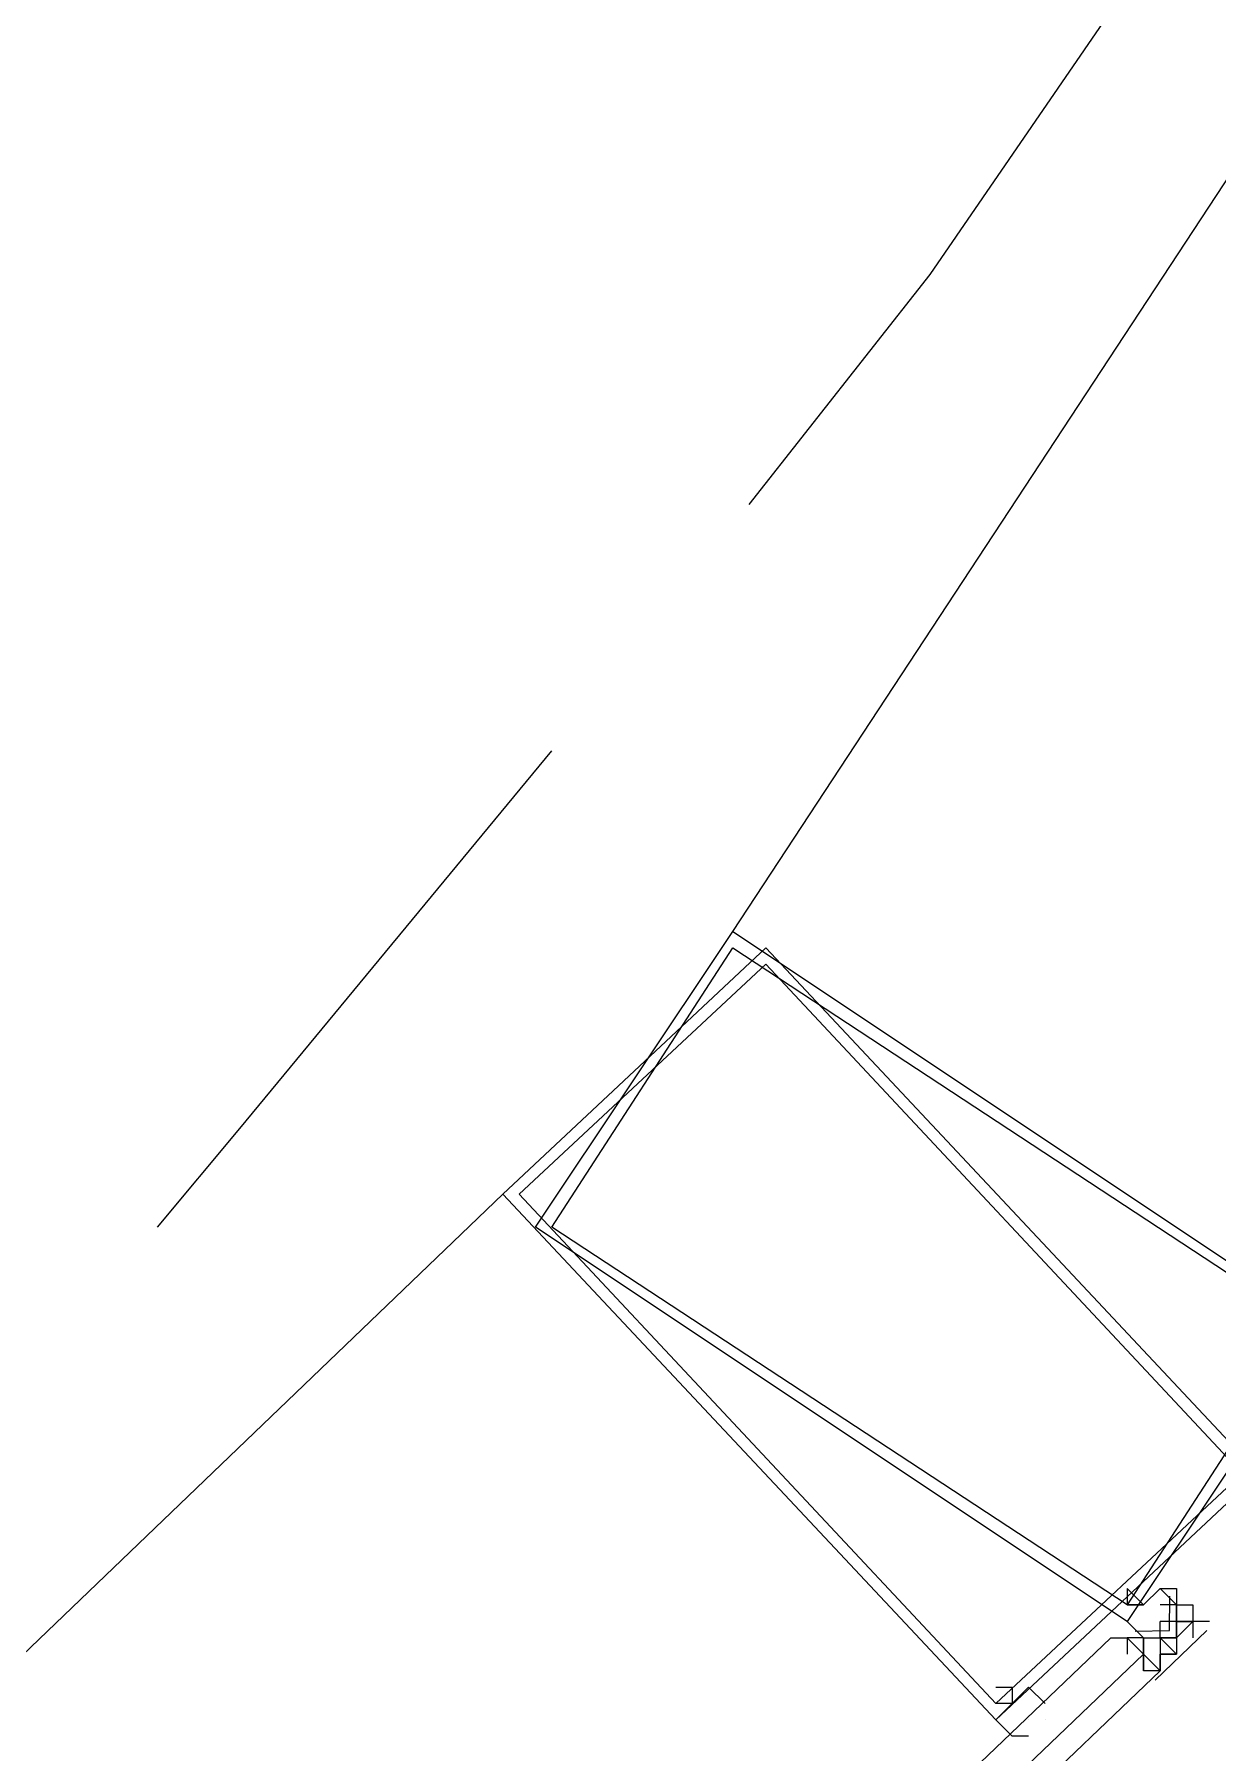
# Model space of a CAD drawing. Header units: feet. Extents: x -84 to 198, y -22 to 181.
# Drawn here: x 133.673 to 134.633, y 96.578 to 97.973 of the extents above; entities that cross this region are included whole.
import ezdxf

# ---------------------------------------------------------------- set-up
doc = ezdxf.new("R2010")
doc.units = ezdxf.units.FT
doc.layers.add('A-LINEA', color=7, linetype='CONTINUOUS')

msp = doc.modelspace()

# ---------------------------------------------------------------- linework, layer by layer
at = {"layer": 'A-LINEA'}
for p, q in [((134.24, 97.2444), (136, 99.9244)), ((134.24, 97.2444), (136, 99.9244)), ((134.0533, 97.0311), (131.7333, 94.8044)), ((134.0533, 97.0311), (131.7333, 94.8044)), ((134.5867, 96.7111), (134.5867, 96.7111)), ((134.5867, 96.7111), (134.5867, 96.7111)), ((134.5867, 96.7111), (134.5867, 96.7111)), ((134.5867, 96.7111), (134.5867, 96.7111)), ((134.6, 96.6978), (134.5867, 96.6978)), ((134.6, 96.6978), (134.5867, 96.6978)), ((134.6, 96.6978), (134.6, 96.6978)), ((134.6, 96.6978), (134.6, 96.6978)), ((134.6, 96.6978), (134.6, 96.6978)), ((134.6, 96.6978), (134.6, 96.6978)), ((134.6, 96.6978), (134.6, 96.6978)), ((134.6, 96.6978), (134.6, 96.6978)), ((134.6, 96.6978), (134.6, 96.6978)), ((134.6, 96.6978), (134.6, 96.6978)), ((134.6, 96.6978), (134.6, 96.6978)), ((134.6, 96.6978), (134.6, 96.6978)), ((134.6, 96.6978), (134.6, 96.6978)), ((134.6, 96.6978), (134.6, 96.6978)), ((134.6, 96.6978), (134.6, 96.6978)), ((134.6, 96.6978), (134.6, 96.6978)), ((134.6, 96.6978), (134.6, 96.6978)), ((134.6, 96.6978), (134.6, 96.6978)), ((134.6, 96.6978), (134.6, 96.6978)), ((134.6, 96.6978), (134.6, 96.6978)), ((134.6, 96.6978), (134.6, 96.6844)), ((134.6, 96.6978), (134.6, 96.6978)), ((134.6, 96.6978), (134.6, 96.6978)), ((134.6, 96.6978), (134.6, 96.6978)), ((134.6, 96.6978), (134.6, 96.6978)), ((134.6, 96.6978), (134.6, 96.6978)), ((134.6, 96.6978), (134.6, 96.6978)), ((134.6, 96.6978), (134.6, 96.6978)), ((134.6, 96.6978), (134.6, 96.6978)), ((134.6, 96.6978), (134.6, 96.6978)), ((134.6, 96.6978), (134.6, 96.6978)), ((134.6, 96.6978), (134.6, 96.6978)), ((134.6, 96.6978), (134.6, 96.6978)), ((134.6, 96.6978), (134.6, 96.6978)), ((134.6, 96.6978), (134.6, 96.6978)), ((134.6, 96.6978), (134.6, 96.6978)), ((134.6, 96.6978), (134.6, 96.6978)), ((134.6, 96.6978), (134.6, 96.6978)), ((134.6, 96.6978), (134.6, 96.6978)), ((134.6, 96.6978), (134.6, 96.6978)), ((134.6, 96.6978), (134.6, 96.6978)), ((134.6, 96.6978), (134.6, 96.6978)), ((134.6, 96.6978), (134.6, 96.6978)), ((134.6, 96.6978), (134.6, 96.6978)), ((134.6, 96.6978), (134.6, 96.6978)), ((134.6, 96.6978), (134.6, 96.6844)), ((134.6, 96.6978), (134.6, 96.6978)), ((134.6, 96.6978), (134.6, 96.6978)), ((134.6, 96.6978), (134.6, 96.6978)), ((134.6, 96.6978), (134.6, 96.6978)), ((134.6, 96.6978), (134.6, 96.6978)), ((134.6, 96.6978), (134.6, 96.6978)), ((134.6133, 96.6978), (134.6133, 96.6978)), ((134.6133, 96.6978), (134.6133, 96.6978)), ((134.6133, 96.6978), (134.6133, 96.6978)), ((134.6133, 96.6978), (134.6133, 96.6978)), ((134.6133, 96.6978), (134.6133, 96.6978)), ((134.6133, 96.6978), (134.6133, 96.6978)), ((134.6133, 96.6978), (134.6133, 96.6978)), ((134.6133, 96.6978), (134.6133, 96.6978)), ((134.6, 96.6844), (134.5867, 96.6844)), ((134.5867, 96.6844), (134.5867, 96.6844)), ((134.5867, 96.6844), (134.5867, 96.6844)), ((134.5867, 96.6844), (134.5867, 96.6844)), ((134.5867, 96.6844), (134.5867, 96.6844)), ((134.5867, 96.6711), (134.5867, 96.6844)), ((134.6, 96.6844), (134.5867, 96.6844)), ((134.5867, 96.6844), (134.5867, 96.6844)), ((134.5867, 96.6844), (134.5867, 96.6844)), ((134.5867, 96.6844), (134.5867, 96.6844)), ((134.5867, 96.6844), (134.5867, 96.6844)), ((134.5867, 96.6711), (134.5867, 96.6844)), ((134.6, 96.6844), (134.6, 96.6844)), ((134.6, 96.6844), (134.6, 96.6844)), ((134.6, 96.6844), (134.6, 96.6844)), ((134.6, 96.6844), (134.6, 96.6844)), ((134.6, 96.6844), (134.6, 96.6844)), ((134.6, 96.6844), (134.6, 96.6844)), ((134.6, 96.6844), (134.6, 96.6844)), ((134.6, 96.6844), (134.6, 96.6844)), ((134.6, 96.6844), (134.6, 96.6844)), ((134.6, 96.6844), (134.6, 96.6844)), ((134.6, 96.6844), (134.6, 96.6844)), ((134.6, 96.6844), (134.6, 96.6844)), ((134.6, 96.6844), (134.6, 96.6711)), ((134.6, 96.6844), (134.6, 96.6711)), ((134.6, 96.6844), (134.6, 96.6711)), ((134.6, 96.6844), (134.6, 96.6844)), ((134.6, 96.6844), (134.6, 96.6844)), ((134.6, 96.6844), (134.6, 96.6844)), ((134.6, 96.6844), (134.6, 96.6844)), ((134.6, 96.6844), (134.6, 96.6844)), ((134.6, 96.6844), (134.6, 96.6844)), ((134.6, 96.6844), (134.6, 96.6844)), ((134.6, 96.6844), (134.6, 96.6844)), ((134.6, 96.6844), (134.6, 96.6844)), ((134.6, 96.6844), (134.6, 96.6844)), ((134.6, 96.6711), (134.6, 96.6844)), ((134.6, 96.6711), (134.6, 96.6844)), ((134.6, 96.6844), (134.6133, 96.6844)), ((134.6133, 96.6844), (134.6, 96.6844)), ((134.6, 96.6711), (134.6133, 96.6844)), ((134.6, 96.6844), (134.6, 96.6844)), ((134.6, 96.6844), (134.6, 96.6844)), ((134.6, 96.6844), (134.6, 96.6844)), ((134.6, 96.6844), (134.6, 96.6844)), ((134.6, 96.6844), (134.6, 96.6844)), ((134.6, 96.6844), (134.6, 96.6844)), ((134.6, 96.6844), (134.6, 96.6844)), ((134.6, 96.6844), (134.6, 96.6844)), ((134.6, 96.6844), (134.6, 96.6844)), ((134.6, 96.6844), (134.6, 96.6844)), ((134.6, 96.6844), (134.6, 96.6844)), ((134.6, 96.6844), (134.6, 96.6844)), ((134.6, 96.6844), (134.6, 96.6711)), ((134.6, 96.6844), (134.6, 96.6711)), ((134.6, 96.6844), (134.6, 96.6711)), ((134.6, 96.6844), (134.6, 96.6844)), ((134.6, 96.6844), (134.6, 96.6844)), ((134.6, 96.6844), (134.6, 96.6844)), ((134.6, 96.6844), (134.6, 96.6844)), ((134.6, 96.6844), (134.6, 96.6844)), ((134.6, 96.6844), (134.6, 96.6844)), ((134.6, 96.6844), (134.6, 96.6844)), ((134.6, 96.6844), (134.6, 96.6844)), ((134.6, 96.6844), (134.6, 96.6844)), ((134.6, 96.6844), (134.6, 96.6844)), ((134.6, 96.6711), (134.6, 96.6844)), ((134.6, 96.6711), (134.6, 96.6844)), ((134.6, 96.6844), (134.6133, 96.6844)), ((134.6133, 96.6844), (134.6, 96.6844)), ((134.6, 96.6711), (134.6133, 96.6844)), ((134.6133, 96.6844), (134.6133, 96.6844)), ((134.6133, 96.6844), (134.6133, 96.6844)), ((134.6133, 96.6844), (134.6133, 96.6844)), ((134.6133, 96.6844), (134.6133, 96.6844)), ((134.6133, 96.6844), (134.6133, 96.6844)), ((134.6133, 96.6844), (134.6133, 96.6844)), ((134.6133, 96.6844), (134.6133, 96.6844)), ((134.6133, 96.6844), (134.6133, 96.6844)), ((134.6133, 96.6844), (134.6133, 96.6844)), ((134.6133, 96.6844), (134.6133, 96.6844)), ((134.6133, 96.6844), (134.6133, 96.6844)), ((134.6133, 96.6844), (134.6133, 96.6844)), ((134.6133, 96.6844), (134.6133, 96.6711)), ((134.6267, 96.6844), (134.6133, 96.6844)), ((134.6133, 96.6844), (134.6133, 96.6844)), ((134.6133, 96.6844), (134.6133, 96.6844)), ((134.6133, 96.6844), (134.6133, 96.6844)), ((134.6133, 96.6844), (134.6133, 96.6844)), ((134.6133, 96.6844), (134.6133, 96.6844)), ((134.6133, 96.6844), (134.6133, 96.6844)), ((134.6133, 96.6844), (134.6133, 96.6844)), ((134.6133, 96.6844), (134.6133, 96.6844)), ((134.6133, 96.6844), (134.6133, 96.6844)), ((134.6133, 96.6844), (134.6133, 96.6844)), ((134.6133, 96.6844), (134.6133, 96.6844)), ((134.6133, 96.6844), (134.6133, 96.6844)), ((134.6133, 96.6844), (134.6133, 96.6711)), ((134.6267, 96.6844), (134.6133, 96.6844)), ((134.56, 96.6711), (134.56, 96.6711)), ((134.56, 96.6711), (134.56, 96.6711)), ((134.56, 96.6711), (134.56, 96.6711)), ((134.56, 96.6711), (134.56, 96.6578)), ((134.56, 96.6711), (134.56, 96.6711)), ((134.56, 96.6711), (134.56, 96.6711)), ((134.56, 96.6711), (134.56, 96.6711)), ((134.56, 96.6711), (134.56, 96.6711)), ((134.56, 96.6711), (134.56, 96.6711)), ((134.56, 96.6711), (134.56, 96.6711)), ((134.5733, 96.6711), (134.56, 96.6711)), ((134.56, 96.6711), (134.56, 96.6711)), ((134.56, 96.6711), (134.56, 96.6711)), ((134.56, 96.6711), (134.56, 96.6711)), ((134.56, 96.6711), (134.56, 96.6578)), ((134.56, 96.6711), (134.56, 96.6711)), ((134.56, 96.6711), (134.56, 96.6711)), ((134.56, 96.6711), (134.56, 96.6711)), ((134.56, 96.6711), (134.56, 96.6711)), ((134.56, 96.6711), (134.56, 96.6711)), ((134.56, 96.6711), (134.56, 96.6711)), ((134.5733, 96.6711), (134.56, 96.6711)), ((134.5733, 96.6711), (134.5733, 96.6578)), ((134.5733, 96.6711), (134.5733, 96.6711)), ((134.5733, 96.6711), (134.5733, 96.6578)), ((134.5733, 96.6711), (134.5733, 96.6711)), ((134.5733, 96.6711), (134.5733, 96.6711)), ((134.5733, 96.6711), (134.5867, 96.6711)), ((134.5733, 96.6711), (134.5733, 96.6711)), ((134.5733, 96.6711), (134.5733, 96.6711)), ((134.5733, 96.6578), (134.5733, 96.6711)), ((134.5733, 96.6711), (134.5733, 96.6711)), ((134.5733, 96.6711), (134.5733, 96.6711)), ((134.5733, 96.6711), (134.5733, 96.6711)), ((134.5733, 96.6578), (134.5733, 96.6711)), ((134.5733, 96.6711), (134.5733, 96.6711)), ((134.5733, 96.6711), (134.5733, 96.6711)), ((134.5733, 96.6711), (134.5733, 96.6578)), ((134.5733, 96.6711), (134.5733, 96.6711)), ((134.5733, 96.6711), (134.5733, 96.6578)), ((134.5733, 96.6711), (134.5733, 96.6711)), ((134.5733, 96.6711), (134.5733, 96.6711)), ((134.5733, 96.6711), (134.5867, 96.6711)), ((134.5733, 96.6711), (134.5733, 96.6711)), ((134.5733, 96.6711), (134.5733, 96.6711)), ((134.5733, 96.6578), (134.5733, 96.6711)), ((134.5733, 96.6711), (134.5733, 96.6711)), ((134.5733, 96.6711), (134.5733, 96.6711)), ((134.5733, 96.6711), (134.5733, 96.6711)), ((134.5733, 96.6578), (134.5733, 96.6711)), ((134.5733, 96.6711), (134.5733, 96.6711)), ((134.5733, 96.6711), (134.5733, 96.6711)), ((134.6245, 96.6769), (134.5826, 96.6368)), ((134.6245, 96.6769), (134.5826, 96.6368)), ((134.5867, 96.6711), (134.6, 96.6711)), ((134.5867, 96.6711), (134.5867, 96.6711)), ((134.5867, 96.6711), (134.5867, 96.6711)), ((134.5867, 96.6711), (134.5867, 96.6711)), ((134.5867, 96.6711), (134.5867, 96.6711)), ((134.5867, 96.6711), (134.5867, 96.6711)), ((134.5867, 96.6711), (134.5867, 96.6711)), ((134.5867, 96.6711), (134.5867, 96.6711)), ((134.5867, 96.6711), (134.5867, 96.6711)), ((134.5867, 96.6711), (134.5867, 96.6711)), ((134.5867, 96.6711), (134.5867, 96.6711)), ((134.5867, 96.6711), (134.5867, 96.6578)), ((134.5867, 96.6711), (134.5867, 96.6578)), ((134.5867, 96.6711), (134.5867, 96.6578)), ((134.5867, 96.6711), (134.5867, 96.6711)), ((134.5867, 96.6711), (134.5867, 96.6711)), ((134.5867, 96.6711), (134.5867, 96.6711)), ((134.5867, 96.6711), (134.5867, 96.6711)), ((134.5867, 96.6711), (134.5867, 96.6711)), ((134.5867, 96.6711), (134.5867, 96.6711)), ((134.5867, 96.6711), (134.5867, 96.6711)), ((134.5867, 96.6711), (134.5867, 96.6711)), ((134.5867, 96.6711), (134.5867, 96.6711)), ((134.5867, 96.6711), (134.5867, 96.6711)), ((134.5867, 96.6711), (134.5867, 96.6711)), ((134.5867, 96.6711), (134.6, 96.6711)), ((134.5867, 96.6711), (134.5867, 96.6711)), ((134.5867, 96.6711), (134.5867, 96.6711)), ((134.5867, 96.6711), (134.5867, 96.6711)), ((134.5867, 96.6711), (134.6, 96.6711)), ((134.5867, 96.6711), (134.5867, 96.6711)), ((134.5867, 96.6711), (134.5867, 96.6711)), ((134.5867, 96.6711), (134.5867, 96.6711)), ((134.5867, 96.6711), (134.5867, 96.6711)), ((134.5867, 96.6711), (134.5867, 96.6711)), ((134.5867, 96.6711), (134.5867, 96.6711)), ((134.5867, 96.6711), (134.5867, 96.6711)), ((134.5867, 96.6711), (134.5867, 96.6711)), ((134.5867, 96.6711), (134.5867, 96.6711)), ((134.5867, 96.6711), (134.5867, 96.6711)), ((134.5867, 96.6711), (134.5867, 96.6578)), ((134.5867, 96.6711), (134.5867, 96.6578)), ((134.5867, 96.6711), (134.5867, 96.6578)), ((134.5867, 96.6711), (134.5867, 96.6711)), ((134.5867, 96.6711), (134.5867, 96.6711)), ((134.5867, 96.6711), (134.5867, 96.6711)), ((134.5867, 96.6711), (134.5867, 96.6711)), ((134.5867, 96.6711), (134.5867, 96.6711)), ((134.5867, 96.6711), (134.5867, 96.6711)), ((134.5867, 96.6711), (134.5867, 96.6711)), ((134.5867, 96.6711), (134.5867, 96.6711)), ((134.5867, 96.6711), (134.5867, 96.6711)), ((134.5867, 96.6711), (134.5867, 96.6711)), ((134.5867, 96.6711), (134.5867, 96.6711)), ((134.5867, 96.6711), (134.6, 96.6711)), ((134.5867, 96.6711), (134.5867, 96.6711)), ((134.5867, 96.6711), (134.5867, 96.6711)), ((134.5867, 96.6711), (134.5867, 96.6711)), ((134.6, 96.6711), (134.6, 96.6711)), ((134.6, 96.6711), (134.6, 96.6578)), ((134.6, 96.6711), (134.6, 96.6711)), ((134.6, 96.6711), (134.6, 96.6711)), ((134.6, 96.6711), (134.6, 96.6711)), ((134.6, 96.6711), (134.6, 96.6711)), ((134.6, 96.6711), (134.6, 96.6711)), ((134.6, 96.6711), (134.6, 96.6711)), ((134.6, 96.6711), (134.6, 96.6711)), ((134.6, 96.6711), (134.6, 96.6711)), ((134.6, 96.6711), (134.6, 96.6711)), ((134.6, 96.6711), (134.6, 96.6711)), ((134.6, 96.6711), (134.6, 96.6711)), ((134.6, 96.6711), (134.6, 96.6711)), ((134.6, 96.6711), (134.6, 96.6711)), ((134.6, 96.6711), (134.6, 96.6711)), ((134.6, 96.6711), (134.6, 96.6711)), ((134.6, 96.6711), (134.6, 96.6711)), ((134.6, 96.6711), (134.6, 96.6711)), ((134.6, 96.6711), (134.6, 96.6711)), ((134.6, 96.6711), (134.6, 96.6578)), ((134.6, 96.6711), (134.6, 96.6711)), ((134.6, 96.6711), (134.6, 96.6711)), ((134.6, 96.6711), (134.6, 96.6711)), ((134.6, 96.6711), (134.6, 96.6711)), ((134.6, 96.6711), (134.6, 96.6711)), ((134.6, 96.6711), (134.6, 96.6711)), ((134.6, 96.6711), (134.6, 96.6711)), ((134.6, 96.6711), (134.6, 96.6711)), ((134.6, 96.6711), (134.6, 96.6711)), ((134.6, 96.6711), (134.6, 96.6711)), ((134.6, 96.6711), (134.6, 96.6711)), ((134.6, 96.6711), (134.6, 96.6711)), ((134.6, 96.6711), (134.6, 96.6711)), ((134.6, 96.6711), (134.6, 96.6711)), ((134.6, 96.6711), (134.6, 96.6711)), ((134.6, 96.6711), (134.6, 96.6711)), ((134.6, 96.6711), (134.6, 96.6711)), ((134.6133, 96.6711), (134.6133, 96.6711)), ((134.6133, 96.6711), (134.6133, 96.6711)), ((134.6133, 96.6711), (134.6133, 96.6711)), ((134.6133, 96.6711), (134.6133, 96.6711)), ((134.6133, 96.6711), (134.6133, 96.6711)), ((134.6133, 96.6711), (134.6133, 96.6711)), ((134.6133, 96.6711), (134.6133, 96.6711)), ((134.6133, 96.6711), (134.6133, 96.6711)), ((134.6133, 96.6711), (134.6133, 96.6711)), ((134.6133, 96.6711), (134.6133, 96.6711)), ((134.6133, 96.6711), (134.6133, 96.6711)), ((134.6133, 96.6711), (134.6133, 96.6711)), ((134.6133, 96.6711), (134.6133, 96.6711)), ((134.6133, 96.6711), (134.6133, 96.6711)), ((134.6133, 96.6711), (134.6133, 96.6711)), ((134.6133, 96.6711), (134.6133, 96.6711)), ((134.6133, 96.6711), (134.6133, 96.6711)), ((134.6133, 96.6711), (134.6133, 96.6711)), ((134.6133, 96.6711), (134.6133, 96.6711)), ((134.6133, 96.6711), (134.6133, 96.6711)), ((134.6133, 96.6711), (134.6133, 96.6711)), ((134.6133, 96.6711), (134.6133, 96.6711)), ((134.6133, 96.6711), (134.6133, 96.6711)), ((134.6133, 96.6711), (134.6133, 96.6711)), ((134.6133, 96.6711), (134.6133, 96.6711)), ((134.6133, 96.6711), (134.6133, 96.6711)), ((134.6133, 96.6711), (134.6133, 96.6711)), ((134.6133, 96.6711), (134.6133, 96.6711)), ((134.6133, 96.6711), (134.6133, 96.6711)), ((134.6133, 96.6711), (134.6133, 96.6711)), ((134.6133, 96.6711), (134.6133, 96.6711)), ((134.6133, 96.6711), (134.6133, 96.6711)), ((134.6133, 96.6711), (134.6133, 96.6711)), ((134.6133, 96.6711), (134.6133, 96.6711)), ((134.5733, 96.6578), (134.5733, 96.6578)), ((134.5733, 96.6578), (134.5733, 96.6578)), ((134.5733, 96.6578), (134.5733, 96.6444)), ((134.5733, 96.6578), (134.5733, 96.6578)), ((134.5733, 96.6578), (134.5733, 96.6578)), ((134.5733, 96.6578), (134.5733, 96.6578)), ((134.5733, 96.6578), (134.5733, 96.6578)), ((134.5733, 96.6578), (134.5733, 96.6578)), ((134.5733, 96.6578), (134.5733, 96.6578)), ((134.5733, 96.6578), (134.5733, 96.6578)), ((134.5733, 96.6578), (134.5733, 96.6578)), ((134.5733, 96.6578), (134.5733, 96.6578)), ((134.5733, 96.6578), (134.5733, 96.6578)), ((134.5733, 96.6578), (134.5733, 96.6578)), ((134.5733, 96.6578), (134.5733, 96.6578)), ((134.5733, 96.6578), (134.5733, 96.6578)), ((134.5733, 96.6444), (134.5733, 96.6578)), ((134.5733, 96.6578), (134.5733, 96.6578)), ((134.5733, 96.6578), (134.5733, 96.6578)), ((134.5733, 96.6578), (134.5733, 96.6578)), ((134.5733, 96.6578), (134.5733, 96.6578)), ((134.5733, 96.6578), (134.5733, 96.6578)), ((134.5733, 96.6578), (134.5733, 96.6578)), ((134.5733, 96.6578), (134.5733, 96.6578)), ((134.5733, 96.6578), (134.5733, 96.6578)), ((134.5733, 96.6578), (134.5733, 96.6578)), ((134.5733, 96.6578), (134.5733, 96.6444)), ((134.5733, 96.6578), (134.5733, 96.6578)), ((134.5733, 96.6578), (134.5733, 96.6578)), ((134.5733, 96.6578), (134.5733, 96.6578)), ((134.5733, 96.6578), (134.5733, 96.6578)), ((134.5733, 96.6578), (134.5733, 96.6578)), ((134.5733, 96.6578), (134.5733, 96.6578)), ((134.5733, 96.6578), (134.5733, 96.6578)), ((134.5733, 96.6578), (134.5733, 96.6578)), ((134.5733, 96.6578), (134.5733, 96.6578)), ((134.5733, 96.6578), (134.5733, 96.6578)), ((134.5733, 96.6578), (134.5733, 96.6578)), ((134.5733, 96.6578), (134.5733, 96.6578)), ((134.5733, 96.6578), (134.5733, 96.6578)), ((134.5733, 96.6444), (134.5733, 96.6578)), ((134.5733, 96.6578), (134.5733, 96.6578)), ((134.5733, 96.6578), (134.5733, 96.6578)), ((134.5733, 96.6578), (134.5733, 96.6578)), ((134.5733, 96.6578), (134.5733, 96.6578)), ((134.5733, 96.6578), (134.5733, 96.6578)), ((134.5733, 96.6578), (134.5733, 96.6578)), ((134.5733, 96.6578), (134.5733, 96.6578)), ((134.5867, 96.6578), (134.5867, 96.6578)), ((134.5867, 96.6578), (134.5867, 96.6578)), ((134.5867, 96.6578), (134.5867, 96.6444)), ((134.5867, 96.6578), (134.5867, 96.6578)), ((134.5867, 96.6578), (134.5867, 96.6444)), ((134.5867, 96.6578), (134.5867, 96.6578)), ((134.5867, 96.6578), (134.5867, 96.6578)), ((134.5867, 96.6578), (134.5867, 96.6578)), ((134.5867, 96.6578), (134.5867, 96.6578)), ((134.5867, 96.6578), (134.5867, 96.6578)), ((134.5867, 96.6578), (134.5867, 96.6578)), ((134.5867, 96.6578), (134.5867, 96.6578)), ((134.5867, 96.6578), (134.5867, 96.6578)), ((134.5867, 96.6578), (134.5867, 96.6578)), ((134.6, 96.6578), (134.5867, 96.6578)), ((134.5867, 96.6578), (134.5867, 96.6578)), ((134.5867, 96.6578), (134.5867, 96.6578)), ((134.5867, 96.6578), (134.5867, 96.6578)), ((134.5867, 96.6578), (134.5867, 96.6578)), ((134.5867, 96.6578), (134.5867, 96.6578)), ((134.5867, 96.6578), (134.5867, 96.6578)), ((134.5867, 96.6578), (134.5867, 96.6578)), ((134.5867, 96.6578), (134.5867, 96.6578)), ((134.5867, 96.6444), (134.5867, 96.6578)), ((134.5867, 96.6578), (134.5867, 96.6578)), ((134.5867, 96.6578), (134.5867, 96.6578)), ((134.5867, 96.6578), (134.5867, 96.6578)), ((134.5867, 96.6578), (134.5867, 96.6578)), ((134.5867, 96.6578), (134.5867, 96.6578)), ((134.5867, 96.6578), (134.5867, 96.6578)), ((134.5867, 96.6578), (134.6, 96.6578)), ((134.5867, 96.6578), (134.6, 96.6578)), ((134.5867, 96.6578), (134.6, 96.6578)), ((134.5867, 96.6578), (134.5867, 96.6578)), ((134.5867, 96.6578), (134.5867, 96.6578)), ((134.5867, 96.6578), (134.5867, 96.6444)), ((134.5867, 96.6578), (134.5867, 96.6578)), ((134.5867, 96.6578), (134.5867, 96.6444)), ((134.5867, 96.6578), (134.5867, 96.6578)), ((134.5867, 96.6578), (134.5867, 96.6578)), ((134.5867, 96.6578), (134.5867, 96.6578)), ((134.5867, 96.6578), (134.5867, 96.6578)), ((134.5867, 96.6578), (134.5867, 96.6578)), ((134.5867, 96.6578), (134.5867, 96.6578)), ((134.5867, 96.6578), (134.5867, 96.6578)), ((134.5867, 96.6578), (134.5867, 96.6578)), ((134.5867, 96.6578), (134.5867, 96.6578)), ((134.6, 96.6578), (134.5867, 96.6578)), ((134.5867, 96.6578), (134.5867, 96.6578)), ((134.5867, 96.6578), (134.5867, 96.6578)), ((134.5867, 96.6578), (134.5867, 96.6578)), ((134.5867, 96.6578), (134.5867, 96.6578)), ((134.5867, 96.6578), (134.5867, 96.6578)), ((134.5867, 96.6578), (134.5867, 96.6578)), ((134.5867, 96.6578), (134.5867, 96.6578)), ((134.5867, 96.6578), (134.5867, 96.6578)), ((134.5867, 96.6444), (134.5867, 96.6578)), ((134.5867, 96.6578), (134.5867, 96.6578)), ((134.5867, 96.6578), (134.5867, 96.6578)), ((134.5867, 96.6578), (134.5867, 96.6578)), ((134.5867, 96.6578), (134.5867, 96.6578)), ((134.5867, 96.6578), (134.5867, 96.6578)), ((134.5867, 96.6578), (134.5867, 96.6578)), ((134.5867, 96.6578), (134.6, 96.6578)), ((134.5867, 96.6578), (134.6, 96.6578)), ((134.5867, 96.6578), (134.6, 96.6578)), ((134.6, 96.6578), (134.6, 96.6578)), ((134.6, 96.6578), (134.6, 96.6578)), ((134.6, 96.6578), (134.6, 96.6578)), ((134.6, 96.6578), (134.6, 96.6578)), ((134.6, 96.6578), (134.6, 96.6578)), ((134.6, 96.6578), (134.6, 96.6578)), ((134.6, 96.6578), (134.6, 96.6578)), ((134.6, 96.6578), (134.6, 96.6578)), ((134.6, 96.6578), (134.6, 96.6578)), ((134.6, 96.6578), (134.6, 96.6578)), ((134.6, 96.6578), (134.6, 96.6578)), ((134.6, 96.6578), (134.6, 96.6578)), ((134.6, 96.6578), (134.6, 96.6578)), ((134.6, 96.6578), (134.6, 96.6578)), ((134.6, 96.6578), (134.6, 96.6578)), ((134.6, 96.6578), (134.6, 96.6578)), ((134.6, 96.6578), (134.6, 96.6578)), ((134.6, 96.6578), (134.6, 96.6578)), ((134.6, 96.6578), (134.6, 96.6578)), ((134.6, 96.6578), (134.6, 96.6578)), ((134.6, 96.6578), (134.6, 96.6578)), ((134.6, 96.6578), (134.6, 96.6578)), ((134.6, 96.6578), (134.6, 96.6578)), ((134.6, 96.6578), (134.6, 96.6578)), ((134.6, 96.6578), (134.6, 96.6578)), ((134.6, 96.6578), (134.6, 96.6578)), ((134.5733, 96.6444), (134.5733, 96.6444)), ((134.5733, 96.6444), (134.5733, 96.6444)), ((134.5733, 96.6444), (134.5733, 96.6444)), ((134.5733, 96.6444), (134.5733, 96.6444)), ((134.5867, 96.6444), (134.5867, 96.6444)), ((134.5867, 96.6444), (134.5867, 96.6444)), ((134.5867, 96.6444), (134.5867, 96.6444)), ((134.5867, 96.6444), (134.5867, 96.6444)), ((134.5867, 96.6444), (134.5867, 96.6444)), ((134.5867, 96.6444), (134.5867, 96.6444)), ((134.5867, 96.6444), (134.5867, 96.6444)), ((134.5867, 96.6444), (134.5867, 96.6444)), ((134.5867, 96.6444), (134.5867, 96.6444)), ((134.5867, 96.6444), (134.5867, 96.6444)), ((134.5867, 96.6444), (134.5867, 96.6444)), ((134.5867, 96.6444), (134.5867, 96.6444)), ((134.5867, 96.6444), (134.5867, 96.6444)), ((134.5867, 96.6444), (134.5867, 96.6444)), ((134.5867, 96.6444), (134.5867, 96.6444)), ((134.5867, 96.6444), (134.5867, 96.6444)), ((134.5867, 96.6444), (134.5867, 96.6444)), ((134.5867, 96.6444), (134.5867, 96.6444)), ((134.5867, 96.6444), (134.5867, 96.6444)), ((134.5867, 96.6444), (134.5867, 96.6444)), ((134.5867, 96.6444), (134.5867, 96.6444)), ((134.5867, 96.6444), (134.5867, 96.6444)), ((134.5867, 96.6444), (134.5867, 96.6444)), ((134.5867, 96.6444), (134.5867, 96.6444)), ((134.5867, 96.6444), (134.5867, 96.6444)), ((134.5867, 96.6444), (134.5867, 96.6444)), ((134.4933, 96.6044), (134.4933, 96.6044)), ((134.4933, 96.6044), (134.4933, 96.6044))]:
    msp.add_line(p, q, dxfattribs=at)
for points in [[(134.2533, 97.5911), (134.4, 97.7778), (134.5467, 97.9911)], [(134.2533, 97.5911), (134.4, 97.7778), (134.5467, 97.9911)], [(133.7733, 97.0044), (133.84, 97.0844), (134.0933, 97.3911)], [(133.7733, 97.0044), (133.84, 97.0844), (134.0933, 97.3911)], [(134.08, 97.0044), (134.24, 97.2444), (134.72, 96.9244), (134.56, 96.6844), (134.08, 97.0044)], [(134.08, 97.0044), (134.24, 97.2444), (134.72, 96.9244), (134.56, 96.6844), (134.08, 97.0044)], [(134.2667, 97.2311), (134.0533, 97.0311), (134.4533, 96.6044), (134.6667, 96.8044), (134.2667, 97.2311)], [(134.2667, 97.2311), (134.0533, 97.0311), (134.4533, 96.6044), (134.6667, 96.8044), (134.2667, 97.2311)], [(134.0933, 97.0044), (134.24, 97.2311), (134.7067, 96.9244), (134.56, 96.6978), (134.0933, 97.0044)], [(134.0933, 97.0044), (134.24, 97.2311), (134.7067, 96.9244), (134.56, 96.6978), (134.0933, 97.0044)], [(134.2667, 97.2178), (134.0667, 97.0311), (134.4533, 96.6178), (134.6533, 96.8044), (134.2667, 97.2178)], [(134.2667, 97.2178), (134.0667, 97.0311), (134.4533, 96.6178), (134.6533, 96.8044), (134.2667, 97.2178)], [(134.6, 96.6978), (134.6, 96.6978), (134.6, 96.6978), (134.6, 96.6978), (134.5867, 96.7111), (134.5867, 96.7111), (134.5733, 96.6978), (134.5733, 96.6978), (134.5733, 96.6978), (134.5733, 96.6978), (134.56, 96.7111), (134.56, 96.6978), (134.56, 96.6978), (134.56, 96.6978), (134.56, 96.6978), (134.56, 96.6978), (134.56, 96.6978)], [(134.6, 96.6978), (134.6, 96.6978), (134.6, 96.6978), (134.6, 96.6978), (134.5867, 96.7111), (134.5867, 96.7111), (134.5733, 96.6978), (134.5733, 96.6978), (134.5733, 96.6978), (134.5733, 96.6978), (134.56, 96.7111), (134.56, 96.6978), (134.56, 96.6978), (134.56, 96.6978), (134.56, 96.6978), (134.56, 96.6978), (134.56, 96.6978)], [(134.5867, 96.7111), (134.6, 96.7111), (134.6, 96.6978), (134.6133, 96.6978), (134.6133, 96.6844), (134.6, 96.6844), (134.6, 96.6978)], [(134.5867, 96.7111), (134.6, 96.7111), (134.6, 96.6978), (134.6133, 96.6978), (134.6133, 96.6844), (134.6, 96.6844), (134.6, 96.6978)], [(134.5664, 96.6764), (134.5942, 96.677), (134.5945, 96.7049)], [(134.5664, 96.6764), (134.5942, 96.677), (134.5945, 96.7049)], [(134.56, 96.6844), (134.56, 96.6844), (134.56, 96.6844), (134.56, 96.6844), (134.5733, 96.6711), (134.5733, 96.6711)], [(134.56, 96.6844), (134.56, 96.6844), (134.56, 96.6844), (134.56, 96.6844), (134.5733, 96.6711), (134.5733, 96.6711)], [(134.5867, 96.6711), (134.5867, 96.6711), (134.5867, 96.6844), (134.5867, 96.6844), (134.5867, 96.6844)], [(134.6, 96.6844), (134.6, 96.6711), (134.5867, 96.6711), (134.5867, 96.6578)], [(134.5867, 96.6711), (134.5867, 96.6711), (134.5867, 96.6844), (134.5867, 96.6844), (134.5867, 96.6844)], [(134.6, 96.6844), (134.6, 96.6711), (134.5867, 96.6711), (134.5867, 96.6578)], [(134.5733, 96.6578), (132.08, 94.2711), (132.0667, 94.2844), (132.0667, 94.2978), (134.5467, 96.6711), (134.56, 96.6711), (134.5733, 96.6578)], [(134.5733, 96.6578), (132.08, 94.2711), (132.0667, 94.2844), (132.0667, 94.2978), (134.5467, 96.6711), (134.56, 96.6711), (134.5733, 96.6578)], [(134.56, 96.6711), (134.5733, 96.6578), (134.5867, 96.6444)], [(134.56, 96.6711), (134.5733, 96.6578), (134.5867, 96.6444)], [(134.6, 96.6578), (134.5867, 96.6711), (134.5867, 96.6578)], [(134.6, 96.6711), (134.5867, 96.6711), (134.5867, 96.6578)], [(134.6, 96.6711), (134.5867, 96.6711), (134.6, 96.6711)], [(134.6, 96.6578), (134.5867, 96.6711), (134.5867, 96.6578)], [(134.6, 96.6711), (134.5867, 96.6711), (134.5867, 96.6578)], [(134.6, 96.6711), (134.5867, 96.6711), (134.6, 96.6711)], [(134.5867, 96.6444), (132.0933, 94.2578), (132.08, 94.2711), (134.5733, 96.6578), (134.5867, 96.6444)], [(134.5867, 96.6444), (132.0933, 94.2578), (132.08, 94.2711), (134.5733, 96.6578), (134.5867, 96.6444)], [(134.5867, 96.6444), (134.5733, 96.6444), (134.5733, 96.6578)], [(134.5867, 96.6444), (134.5733, 96.6444), (134.5733, 96.6578)], [(134.4533, 96.6311), (134.4667, 96.6311), (134.4667, 96.6311), (134.4667, 96.6178), (134.4667, 96.6178), (134.4667, 96.6178), (134.48, 96.6311), (134.48, 96.6311), (134.4933, 96.6178), (134.4933, 96.6178), (134.4933, 96.6178)], [(134.4533, 96.6311), (134.4667, 96.6311), (134.4667, 96.6311), (134.4667, 96.6178), (134.4667, 96.6178), (134.4667, 96.6178), (134.48, 96.6311), (134.48, 96.6311), (134.4933, 96.6178), (134.4933, 96.6178), (134.4933, 96.6178)], [(134.48, 96.5911), (134.4667, 96.5911), (134.4667, 96.5911), (134.4667, 96.5911), (134.4533, 96.6044), (134.4533, 96.6044), (134.4667, 96.6178), (134.4667, 96.6178), (134.4533, 96.6178), (134.4533, 96.6178), (134.4533, 96.6178), (134.4533, 96.6178), (134.4533, 96.6178)], [(134.4667, 96.6178), (134.4667, 96.6178), (134.4667, 96.6178), (134.4667, 96.6178), (134.4533, 96.6178)], [(134.48, 96.5911), (134.4667, 96.5911), (134.4667, 96.5911), (134.4667, 96.5911), (134.4533, 96.6044), (134.4533, 96.6044), (134.4667, 96.6178), (134.4667, 96.6178), (134.4533, 96.6178), (134.4533, 96.6178), (134.4533, 96.6178), (134.4533, 96.6178), (134.4533, 96.6178)], [(134.4667, 96.6178), (134.4667, 96.6178), (134.4667, 96.6178), (134.4667, 96.6178), (134.4533, 96.6178)], [(134.48, 96.6044), (134.48, 96.6044), (134.48, 96.6044)], [(134.48, 96.6044), (134.48, 96.6044), (134.48, 96.6044)]]:
    msp.add_lwpolyline(points, dxfattribs=at)
msp.add_lwpolyline([(134.5733, 96.6978), (134.56, 96.6978), (134.56, 96.6978), (134.5733, 96.6978)], close=True, dxfattribs=at)
msp.add_lwpolyline([(134.5733, 96.6978), (134.56, 96.6978), (134.56, 96.6978), (134.5733, 96.6978)], close=True, dxfattribs=at)

doc.saveas('drawing.dxf')
